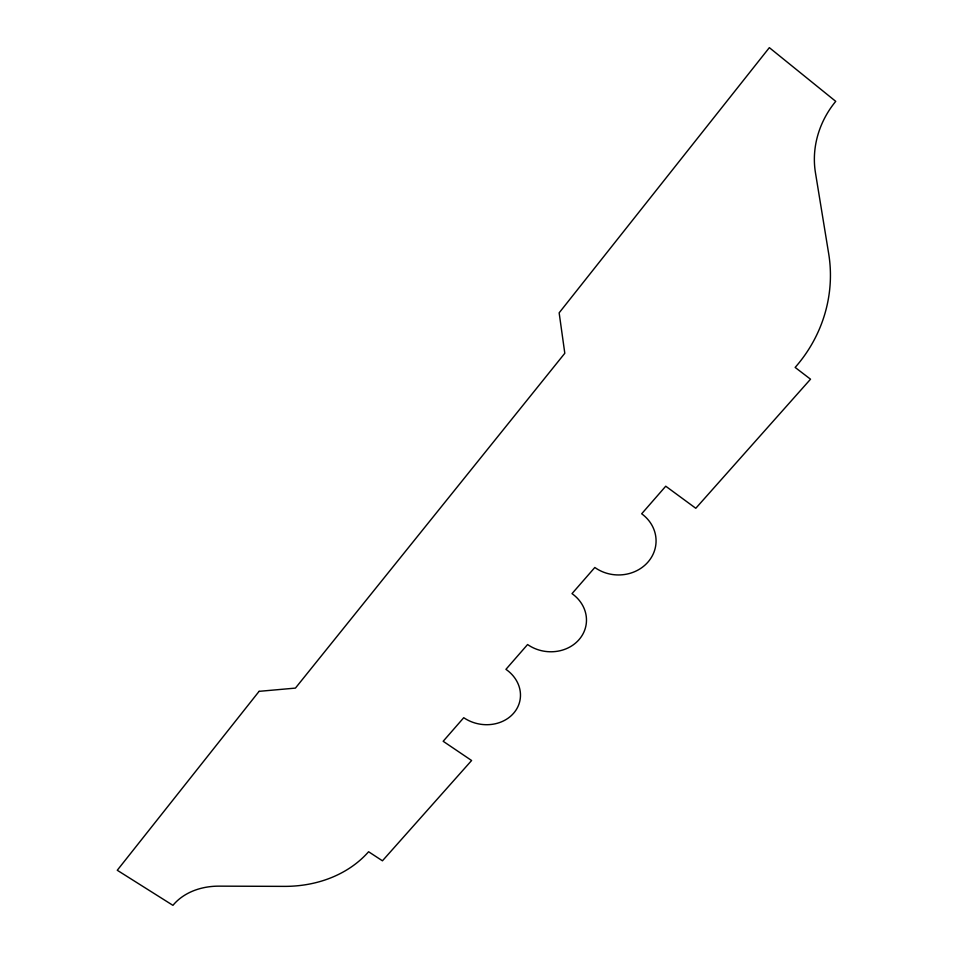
<?xml version="1.0" encoding="UTF-8"?>
<svg xmlns="http://www.w3.org/2000/svg" width="953" height="953" viewBox="0 0 953 953"><rect width="100%" height="100%" fill="white"/><g stroke="black" fill="none" stroke-linecap="round" stroke-linejoin="round"><path stroke-width="1.43" d="M259.097 691.342L117.267 870.268L172.934 905.35A65.638 51.414 17.7 0 1 219.071 886.147L284.268 886.373A120.96 99.708 18.9 0 0 368.597 851.744L382.439 860.809L471.604 760.506L443.169 741.279L463.742 717.704A35.928 31.068 11.2 0 0 513.584 713.273A35.928 31.068 11.2 0 0 505.936 669.34L527.581 644.538A36.893 32.7 8.1 0 0 579.031 639.642A36.893 32.7 8.1 0 0 572.014 593.624L594.827 567.476A37.953 34.403 3.1 0 0 647.969 562.079A37.953 34.403 3.1 0 0 641.679 513.786L665.742 486.209L695.797 508.283L810.526 379.199L795.147 367.429A144.129 138.65 -18 0 0 828.681 253.665L815.434 172.624A90.07 82.768 -40.6 0 1 835.733 101.352L769.345 47.65L559.149 312.834L564.807 353.277L295.43 688.102L259.097 691.342"/></g></svg>
